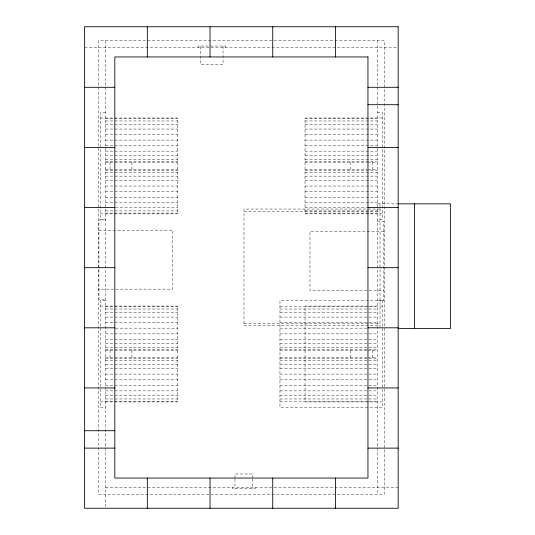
<?xml version="1.0" encoding="UTF-8"?>
<svg xmlns="http://www.w3.org/2000/svg" width="535" height="535" viewBox="0 0 535 535"><rect width="100%" height="100%" fill="white"/><g stroke="black" fill="none" stroke-linecap="round" stroke-linejoin="round"><path stroke-width="0.4" stroke-dasharray="2.67 2.01" d="M84.624 47.628L398.154 47.628M105.502 112.343L100.426 112.343L100.426 219.524L105.502 219.524M377.275 112.343L382.351 112.343L382.351 219.524L377.275 219.524M100.426 118.001L177.747 118.001L177.747 213.866L100.426 213.866M382.351 118.001L305.03 118.001L305.03 213.866L382.351 213.866M105.502 118.75L177.747 118.75M305.03 118.75L377.275 118.75M105.502 120.957L177.747 120.957M305.03 120.957L377.275 120.957M105.502 124.468L177.747 124.468M305.03 124.468L377.275 124.468M105.502 129.049L177.747 129.049M305.03 129.049L377.275 129.049M105.502 134.372L177.747 134.372M305.03 134.372L377.275 134.372M105.502 140.096L177.747 140.096M305.03 140.096L377.275 140.096M105.502 145.814L177.747 145.814M305.03 145.814L377.275 145.814M105.502 151.144L177.747 151.144M305.03 151.144L377.275 151.144M105.502 155.718L177.747 155.718M305.03 155.718L377.275 155.718M105.502 159.229L177.747 159.229M305.03 159.229L377.275 159.229M105.502 161.436L177.747 161.436M305.03 161.436L377.275 161.436M105.502 162.192L177.747 162.192M305.03 162.192L367.07 162.192M367.879 162.192L377.275 162.192M105.502 169.675L177.747 169.675M305.03 169.675L367.07 169.675M367.879 169.675L377.275 169.675M105.502 170.431L177.747 170.431M305.03 170.431L377.275 170.431M105.502 172.638L177.747 172.638M305.03 172.638L377.275 172.638M105.502 176.149L177.747 176.149M305.03 176.149L377.275 176.149M105.502 180.723L177.747 180.723M305.03 180.723L377.275 180.723M105.502 186.053L177.747 186.053M305.03 186.053L377.275 186.053M105.502 191.771L177.747 191.771M305.03 191.771L377.275 191.771M105.502 197.489L177.747 197.489M305.03 197.489L377.275 197.489M105.502 202.818L177.747 202.818M305.03 202.818L377.275 202.818M377.275 203.848L397.231 203.848M115.466 207.393L177.747 207.393M305.03 207.393L367.311 207.393M380.017 209.038L243.973 209.038L243.973 325.715L380.017 325.715M105.502 210.904L177.747 210.904M305.03 210.904L377.275 210.904M243.973 211.372L380.017 211.372M105.502 213.111L177.747 213.111M305.03 213.111L377.275 213.111M105.502 219.892L98.942 219.892L98.942 299.473L105.502 299.473M377.275 221.222L383.836 221.222L383.836 300.804L377.275 300.804M98.942 230.21L172.812 230.21L172.812 289.154L98.942 289.154M383.836 231.541L309.966 231.541L309.966 290.485L383.836 290.485M105.502 300.402L100.426 300.402L100.426 407.583L105.502 407.583M100.426 306.06L177.747 306.06L177.747 401.925L100.426 401.925M382.351 306.06L305.03 306.06L305.03 401.925L382.351 401.925M105.502 306.816L177.747 306.816M279.972 306.816L377.275 306.816M105.502 309.023L177.747 309.023M279.972 309.023L377.275 309.023M105.502 312.534L177.747 312.534M279.972 312.534L377.275 312.534M105.502 317.108L177.747 317.108M279.972 317.108L377.275 317.108M105.502 322.438L177.747 322.438M279.972 322.438L377.275 322.438M243.973 323.387L380.017 323.387M115.466 328.156L177.747 328.156M279.972 328.156L367.311 328.156M105.502 333.873L177.747 333.873M279.972 333.873L377.275 333.873M105.502 339.203L177.747 339.203M279.972 339.203L377.275 339.203M105.502 343.778L177.747 343.778M279.972 343.778L377.275 343.778M105.502 347.289L177.747 347.289M279.972 347.289L377.275 347.289M105.502 349.495L177.747 349.495M279.972 349.495L377.275 349.495M105.502 350.251L177.747 350.251M279.972 350.251L367.07 350.251M367.879 350.251L377.275 350.251M105.502 357.734L177.747 357.734M279.972 357.734L367.07 357.734M367.879 357.734L377.275 357.734M105.502 358.49L177.747 358.49M279.972 358.49L377.275 358.49M105.502 360.697L177.747 360.697M279.972 360.697L377.275 360.697M105.502 364.208L177.747 364.208M279.972 364.208L377.275 364.208M105.502 368.782L177.747 368.782M279.972 368.782L377.275 368.782M105.502 374.112L177.747 374.112M279.972 374.112L377.275 374.112M105.502 379.83L177.747 379.83M279.972 379.83L377.275 379.83M105.502 385.554L177.747 385.554M279.972 385.554L377.275 385.554M105.502 390.878L177.747 390.878M279.972 390.878L377.275 390.878M105.502 395.459L177.747 395.459M279.972 395.459L377.275 395.459M105.502 398.97L177.747 398.97M279.972 398.97L377.275 398.97M105.502 401.176L177.747 401.176M279.972 401.176L377.275 401.176M105.502 487.372L398.154 487.372M380.017 203.848L380.017 326.912M377.275 40.667L377.275 494.333M372.755 162.192L372.755 169.675M372.755 350.251L372.755 357.734M350.833 162.192L350.833 169.675M350.833 350.251L350.833 357.734M255.155 487.372L255.155 488.803L232.578 488.803L232.578 487.372M252.754 478.116L252.754 474.003L234.979 474.003L234.979 478.116M252.754 478.939L252.754 488.803M234.979 478.939L234.979 488.803M225.543 47.628L225.543 46.043L198.07 46.043L198.07 47.628M223.035 46.043L223.035 64.461L200.578 64.461L200.578 46.043M131.944 162.192L131.944 169.675M131.944 350.251L131.944 357.734M110.023 162.192L110.023 169.675M110.023 350.251L110.023 357.734M105.502 40.667L105.502 508.25M384.237 40.667L98.54 40.667L98.54 494.333L384.237 494.333L384.237 40.667M382.351 300.402L279.972 300.402L279.972 407.583L382.351 407.583L382.351 300.402"/><path stroke-width="0.8" d="M84.624 87.299L114.824 87.299M367.953 87.299L398.154 87.299M367.953 104.7L398.154 104.7M84.624 147.426L114.824 147.426M367.953 147.426L398.154 147.426M398.047 203.848L450.376 203.848L450.376 328.577L398.047 328.577M84.624 207.56L114.824 207.56M367.953 207.56L398.154 207.56M84.624 267.687L114.824 267.687M367.953 267.687L398.154 267.687M84.624 327.815L114.824 327.815M367.953 327.815L398.154 327.815M84.624 387.942L114.824 387.942M367.953 387.942L398.154 387.942M84.624 430.722L114.824 430.722M84.624 448.123L114.824 448.123M367.953 448.123L398.154 448.123M414.438 203.848L414.438 328.577M335.432 26.75L335.432 56.951M335.432 478.049L335.432 508.25M272.73 26.75L272.73 56.951M272.73 478.049L272.73 508.25M210.028 26.75L210.028 56.951M210.028 478.049L210.028 508.25M147.326 26.75L147.326 56.951M147.326 478.049L147.326 508.25M398.154 26.75L84.624 26.75L84.624 508.25L398.154 508.25L398.154 26.75M367.953 56.951L114.824 56.951L114.824 478.049L367.953 478.049L367.953 56.951"/></g></svg>
